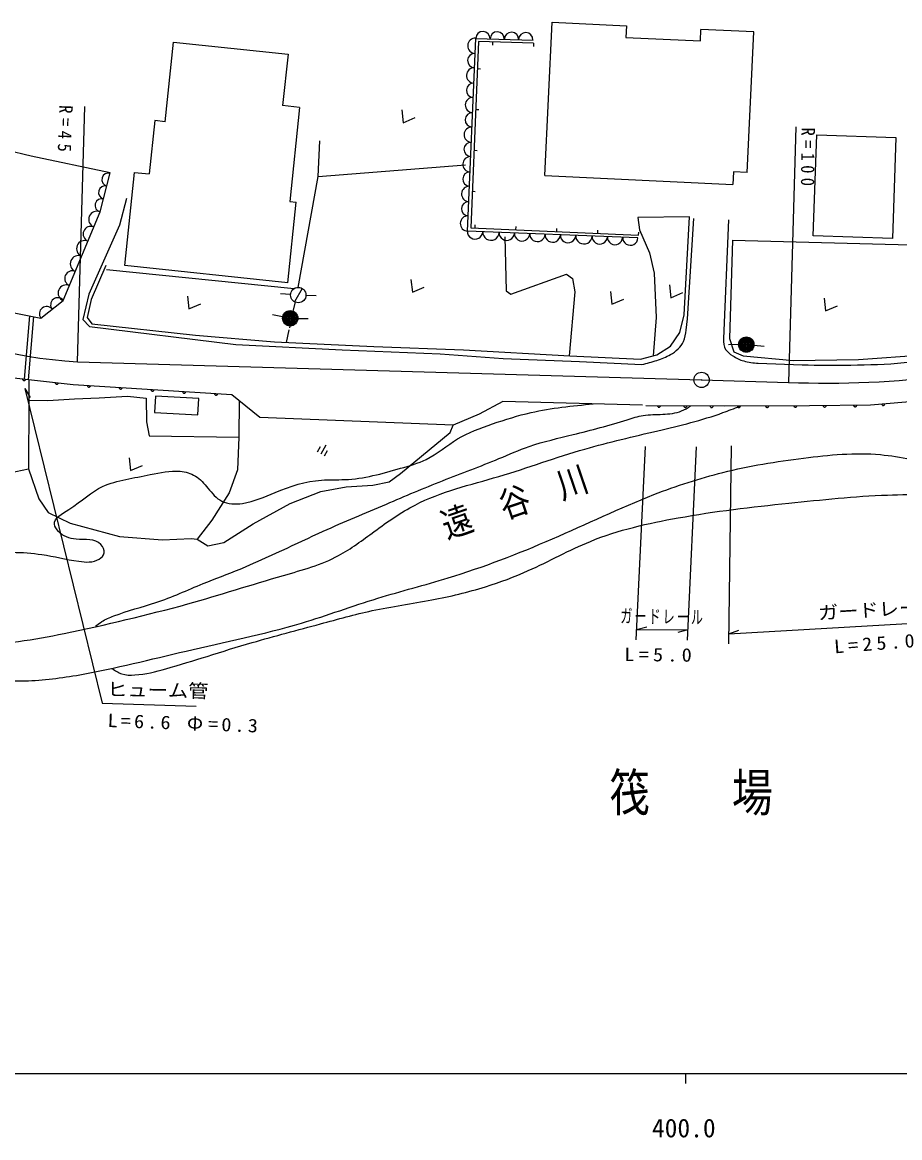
# Model space of a CAD drawing. Units: millimetres, scale not verified. Extents: x 40000 to 680000, y 20000 to 380000.
# Drawn here: x 403124 to 488968, y 198715 to 307825 of the extents above; entities that cross this region are included whole.
import ezdxf
from ezdxf.enums import TextEntityAlignment as Align

# ---------------------------------------------------------------- set-up
doc = ezdxf.new("R2010")
doc.units = ezdxf.units.MM
doc.header["$LTSCALE"] = 1000
doc.layers.add('M-BGD', color=7, linetype='Continuous', lineweight=25)
doc.layers.add('M-TTL-BAND', color=7, linetype='Continuous', lineweight=25)
doc.styles.add('ＭＳ ゴシック', font='')
doc.styles.get('ＭＳ ゴシック').set_extended_font_data('MS Gothic')

msp = doc.modelspace()

# ---------------------------------------------------------------- linework, layer by layer
at = {"layer": 'M-BGD'}
for p, q in [((474683, 306887), (469527, 307132)), ((474029, 293143), (474683, 306887)), ((446695, 287391), (447487, 306251)), ((447768, 305934), (446995, 287733)), ((447487, 306251), (453114, 306093)), ((453135, 305772), (447768, 305934)), ((449134, 305893), (449125, 305593)), ((453135, 305772), (453125, 305472)), ((447656, 303300), (447956, 303287)), ((408513, 274615), (409238, 299603)), ((430256, 299498), (428595, 299672)), ((447486, 299301), (447786, 299288)), ((416098, 298206), (415550, 292988)), ((417116, 298099), (416098, 298206)), ((478807, 297586), (478082, 272598)), ((447317, 295302), (447616, 295289)), ((432065, 292742), (446486, 293899)), ((410729, 289288), (411735, 293089)), ((454264, 292834), (472642, 291959)), ((447147, 291303), (447447, 291290)), ((407124, 280600), (410729, 289288)), ((429095, 282351), (429922, 290231)), ((472210, 288489), (471727, 276884)), ((463364, 286731), (446695, 287391)), ((446995, 287733), (463420, 287007)), ((447425, 287714), (447438, 288014)), ((451424, 287537), (451437, 287837)), ((455423, 287361), (455436, 287660)), ((459421, 287184), (459435, 287484)), ((463420, 287007), (463433, 287307)), ((411355, 283656), (429715, 281775)), ((430500, 281794), (429750, 280495)), ((404947, 278887), (407124, 280600)), ((429377, 281189), (428378, 281249)), ((429810, 280465), (429608, 279540)), ((430875, 281121), (431874, 281090)), ((403828, 279110), (403302, 272901)), ((404222, 279031), (403699, 272857)), ((428596, 279013), (427615, 279204)), ((430083, 278860), (431082, 278847)), ((429215, 277747), (428942, 276506)), ((429295, 278114), (429259, 277950)), ((473213, 276291), (472213, 276283)), ((474710, 276234), (475707, 276150)), ((408513, 274615), (469586, 272844)), ((475126, 274481), (479428, 274308)), ((469586, 272844), (478082, 272598)), ((403386, 272013), (403896, 271108)), ((403770, 270849), (403733, 264146)), ((432274, 266300), (431974, 265780)), ((432821, 266446), (432321, 265580)), ((464056, 266326), (463164, 247418)), ((468200, 247395), (469092, 266303)), ((472489, 266389), (472223, 247015)), ((432967, 265900), (432667, 265380)), ((472237, 248015), (497982, 249502)), ((463211, 248417), (464212, 248692)), ((463211, 248417), (468248, 248394)), ((468248, 248394), (467246, 248119)), ((472237, 248015), (473219, 248352))]:
    msp.add_line(p, q, dxfattribs=at)
for points in [[(454264, 292834), (454977, 307825), (462238, 307479)], [(462238, 307479), (462184, 306354), (469474, 306007), (469527, 307132)], [(417116, 298099), (417933, 305880), (429124, 304706), (428595, 299672)], [(430256, 299498), (429290, 290297), (429922, 290231)], [(440251, 299248), (440391, 297990), (441550, 298498)], [(411735, 293089), (403996, 294735), (399876, 295703), (397725, 296351), (395591, 297286), (392927, 297561), (391911, 296959), (391052, 295598), (387538, 285789)], [(430116, 281888), (432065, 292742), (432247, 296238)], [(377689, 295204), (378749, 293715), (382481, 289629), (386662, 286324), (391166, 283575), (396524, 281150), (400818, 279711), (404947, 278887)], [(429095, 282351), (413146, 284025), (414102, 293140), (415550, 292988)], [(474029, 293143), (472702, 293206), (472642, 291959)], [(472614, 286513), (472307, 276881), (472746, 275577), (473647, 275197), (478567, 274739), (484934, 274846), (491296, 275307), (491400, 291991)], [(423632, 271372), (408091, 272372), (401702, 273078), (394053, 275150), (389733, 276903), (383942, 280469), (378994, 284214), (373998, 289543), (372787, 291221)], [(413312, 290582), (412633, 287980), (409644, 281247), (409030, 278757), (409686, 278079), (424016, 276318), (434411, 275781), (444002, 275409), (450159, 274923), (457636, 274649), (463746, 274340)], [(411296, 284043), (409863, 280704), (409483, 278946), (409913, 278345), (420065, 277215), (427806, 276558), (437506, 276113), (446281, 275778), (456685, 275209), (463624, 274874), (465211, 275300), (466550, 276151), (467451, 277467), (467883, 279194), (468404, 288780), (463359, 288726)], [(463359, 288726), (463511, 287521), (464475, 285265), (464936, 283299), (465155, 278949), (464852, 275204)], [(468084, 277721), (468213, 278802), (468824, 288629)], [(450339, 286833), (450481, 281548), (450923, 281242), (456376, 283193), (456950, 282759), (457171, 281446), (456618, 275212)], [(472614, 286513), (491313, 286016), (510360, 285871)], [(441146, 282678), (441286, 281420), (442445, 281928)], [(460671, 281506), (460811, 280248), (461970, 280756)], [(466448, 282139), (466587, 280881), (467747, 281389)], [(419284, 281051), (419423, 279793), (420583, 280301)], [(481580, 280847), (481719, 279589), (482879, 280097)], [(403150, 272918), (403158, 272881), (403173, 272849), (403199, 272816), (403227, 272795), (403261, 272779), (403309, 272773), (403346, 272781), (403378, 272796), (403411, 272822), (403432, 272850), (403448, 272885)], [(403769, 272849), (403770, 270849), (405615, 270828), (408218, 271005), (410629, 271106), (413405, 271258), (415234, 271062), (415283, 268755), (415534, 267379), (424305, 267243)], [(403386, 272013), (410942, 241208), (420150, 240941)], [(406345, 272565), (406353, 272528), (406367, 272496), (406394, 272463), (406422, 272441), (406456, 272426), (406504, 272420), (406541, 272428), (406573, 272443), (406606, 272469), (406627, 272497), (406643, 272532)], [(409496, 272281), (409505, 272245), (409521, 272213), (409549, 272182), (409578, 272162), (409613, 272147), (409661, 272144), (409698, 272154), (409729, 272170), (409761, 272198), (409781, 272227), (409795, 272262)], [(412604, 272081), (412614, 272045), (412630, 272014), (412658, 271982), (412686, 271962), (412722, 271948), (412769, 271944), (412806, 271954), (412837, 271970), (412869, 271998), (412889, 272027), (412903, 272062)], [(415712, 271881), (415722, 271845), (415738, 271814), (415766, 271782), (415795, 271762), (415830, 271748), (415878, 271745), (415914, 271754), (415945, 271770), (415977, 271798), (415997, 271827), (416011, 271862)], [(498781, 271975), (491115, 270799), (486097, 270365), (480144, 270299), (471853, 270262), (464124, 270303)], [(418820, 271682), (418830, 271645), (418846, 271614), (418874, 271582), (418903, 271562), (418938, 271548), (418986, 271545), (419023, 271554), (419054, 271570), (419086, 271598), (419105, 271627), (419120, 271662)], [(424334, 270799), (424305, 267243), (424170, 264035), (423370, 261809), (421674, 259129), (420220, 257280)], [(421929, 271482), (421938, 271445), (421954, 271414), (421982, 271382), (422011, 271362), (422046, 271348), (422094, 271345), (422131, 271354), (422162, 271370), (422194, 271398), (422214, 271427), (422228, 271462)], [(463816, 270366), (450135, 270741), (447810, 269499), (445295, 268425), (426348, 269153), (423632, 271372)], [(465262, 270297), (465274, 270261), (465292, 270231), (465322, 270200), (465352, 270182), (465388, 270170), (465436, 270170), (465472, 270182), (465502, 270200), (465532, 270229), (465550, 270259), (465562, 270295)], [(467839, 270283), (467851, 270247), (467868, 270217), (467898, 270187), (467928, 270169), (467964, 270157), (468012, 270156), (468048, 270168), (468078, 270186), (468108, 270216), (468127, 270246), (468139, 270282)], [(470415, 270270), (470427, 270234), (470445, 270204), (470475, 270173), (470505, 270155), (470540, 270143), (470588, 270143), (470625, 270155), (470655, 270172), (470685, 270202), (470703, 270232), (470715, 270268)], [(473085, 270268), (473097, 270232), (473115, 270202), (473146, 270172), (473176, 270154), (473212, 270142), (473260, 270142), (473296, 270155), (473326, 270173), (473355, 270203), (473373, 270233), (473385, 270269)], [(475849, 270280), (475861, 270244), (475879, 270214), (475909, 270184), (475939, 270166), (475975, 270155), (476023, 270155), (476059, 270167), (476089, 270185), (476119, 270215), (476137, 270245), (476149, 270281)], [(478613, 270292), (478625, 270256), (478643, 270227), (478673, 270197), (478703, 270179), (478739, 270167), (478787, 270167), (478823, 270179), (478853, 270198), (478883, 270228), (478901, 270258), (478912, 270294)], [(481483, 270314), (481495, 270278), (481513, 270248), (481544, 270219), (481574, 270201), (481610, 270190), (481658, 270190), (481694, 270202), (481724, 270221), (481753, 270251), (481771, 270281), (481783, 270317)], [(484459, 270347), (484472, 270311), (484490, 270281), (484520, 270252), (484550, 270234), (484587, 270223), (484635, 270223), (484670, 270235), (484700, 270254), (484730, 270284), (484748, 270314), (484759, 270350)], [(487202, 270461), (487217, 270426), (487238, 270398), (487270, 270370), (487302, 270355), (487339, 270346), (487387, 270350), (487421, 270365), (487450, 270386), (487477, 270418), (487492, 270450), (487501, 270487)], [(400605, 263493), (403733, 264146), (404738, 261224), (405656, 259875), (407817, 258842), (412645, 257509), (416830, 257201), (419658, 257314), (420220, 257280), (421279, 256596), (422850, 256924), (425725, 258755), (429342, 260738), (432346, 261912), (434801, 262385), (437433, 262537), (439005, 262866), (440125, 263674), (444993, 267698), (445295, 268425)], [(413575, 265228), (413715, 263969), (414874, 264478)]]:
    msp.add_lwpolyline(points, dxfattribs=at)
for points in [[(488253, 286662), (480495, 286937), (480846, 296828), (488604, 296553)], [(420404, 271029), (416146, 271269), (416055, 269660), (420313, 269420)]]:
    msp.add_lwpolyline(points, close=True, dxfattribs=at)
for centre, radius in [((430125, 281144), 750), ((429333, 278870), 750), ((429333, 278870), 660), ((429333, 278870), 570), ((429333, 278870), 480), ((429333, 278870), 390), ((429333, 278870), 300), ((429333, 278870), 210), ((429333, 278870), 120), ((429333, 278870), 30), ((473963, 276297), 750), ((473963, 276297), 660), ((473963, 276297), 570), ((473963, 276297), 480), ((473963, 276297), 390), ((473963, 276297), 300), ((473963, 276297), 210), ((473963, 276297), 120), ((473963, 276297), 30), ((469586, 272844), 750), ((469586, 272844), 30)]:
    msp.add_circle(centre, radius, dxfattribs=at)
for centre, radius, start, end in [((448187, 306231), 700, 358.39302, 178.39302), ((449586, 306192), 700, 358.39302, 178.39302), ((450986, 306152), 700, 358.39302, 178.39302), ((452385, 306113), 700, 358.39302, 178.39302), ((447457, 305525), 750, 87.59457, 267.59457), ((447396, 304077), 700, 87.59457, 267.59457), ((447335, 302628), 750, 87.59457, 267.59457), ((447274, 301179), 700, 87.59457, 267.59457), ((447213, 299731), 750, 87.59457, 267.59457), ((447153, 298282), 700, 87.59457, 267.59457), ((447092, 296833), 750, 87.59457, 267.59457), ((447031, 295384), 700, 87.59457, 267.59457), ((446970, 293936), 750, 87.59457, 267.59457), ((411561, 292430), 650, 75.17292, 255.17292), ((446909, 292487), 700, 87.59457, 267.59457), ((411124, 319537), 44998, 217.23656, 266.67311), ((411228, 291173), 650, 75.17292, 255.17292), ((446848, 291038), 750, 87.59457, 267.59457), ((410895, 289916), 650, 75.17292, 255.17292), ((446787, 289590), 700, 87.59457, 267.59457), ((410420, 288544), 800, 67.46519, 247.46519), ((446727, 288141), 750, 87.59457, 267.59457), ((409826, 287112), 750, 67.46519, 247.46519), ((447426, 287362), 750, 177.73, 357.73), ((448975, 287301), 800, 177.73, 357.73), ((450524, 287240), 750, 177.73, 357.73), ((452022, 287180), 750, 177.73, 357.73), ((453521, 287121), 750, 177.73, 357.73), ((455020, 287061), 750, 177.73, 357.73), ((456519, 287002), 750, 177.73, 357.73), ((458068, 286941), 800, 177.73, 357.73), ((409232, 285680), 800, 67.46519, 247.46519), ((459616, 286879), 750, 177.73, 357.73), ((461115, 286820), 750, 177.73, 357.73), ((462614, 286760), 750, 177.73, 357.73), ((408619, 284202), 800, 67.46519, 247.46519), ((408025, 282771), 750, 67.46519, 247.46519), ((407431, 281339), 800, 67.46519, 247.46519), ((406597, 280185), 700, 38.19859, 218.19859), ((405497, 279320), 700, 38.19859, 218.19859), ((481705, 372526), 99994, 267.92375, 285.97337)]:
    msp.add_arc(centre, radius, start, end, dxfattribs=at)
for points, knots in [([(364170, 284222), (364554, 282184), (365021, 280159), (365559, 278147), (366405, 274985), (367443, 271860), (368882, 268933), (370155, 266399), (371743, 264032), (373323, 261655), (374821, 259458), (376322, 257287), (378033, 255231), (379119, 253946), (380278, 252710), (381610, 251707), (383898, 250006), (386688, 249033), (389505, 248271), (392411, 247496), (395330, 246941), (398264, 246918), (401275, 246932), (404258, 247445), (407216, 248036), (411305, 248887), (415319, 249853), (419322, 250924), (422444, 251829), (425532, 252800), (428679, 253716), (430526, 254251), (432399, 254755), (434065, 255657), (435295, 256316), (436419, 257180), (437560, 258017), (438845, 258961), (440150, 259875), (441548, 260598), (444088, 261936), (446962, 262581), (449752, 263401), (452592, 264246), (455345, 265275), (458171, 266081), (460533, 266744), (462921, 267309), (465315, 267874), (467461, 268381), (469612, 268887), (471679, 269640), (472223, 269838), (472762, 270053), (473301, 270269)], [0, 0, 0, 0, 1, 1, 1, 2, 2, 2, 3, 3, 3, 4, 4, 4, 5, 5, 5, 6, 6, 6, 7, 7, 7, 8, 8, 8, 9, 9, 9, 10, 10, 10, 11, 11, 11, 12, 12, 12, 13, 13, 13, 14, 14, 14, 15, 15, 15, 16, 16, 16, 17, 17, 17, 18, 18, 18, 18]), ([(356391, 277904), (356830, 276425), (357289, 274944), (357739, 273448), (358706, 270312), (359665, 267150), (361394, 264387), (362621, 262412), (364215, 260618), (366107, 259291), (367833, 258083), (369805, 257263), (371621, 256195), (373466, 255139), (375141, 253841), (376793, 252505), (377921, 251614), (379026, 250693), (380222, 249909), (381963, 248770), (383903, 247948), (385862, 247181), (388861, 246018), (391906, 245050), (395044, 244343), (397795, 243749), (400594, 243329), (403385, 243399), (405182, 243449), (406972, 243691), (408747, 243999), (412253, 244627), (415686, 245510), (419144, 246316), (422921, 247216), (426733, 247958), (430446, 249054), (432951, 249813), (435411, 250723), (437915, 251490), (440192, 252189), (442504, 252773), (444779, 253475), (448253, 254543), (451659, 255838), (454993, 257299), (458311, 258730), (461561, 260310), (464927, 261629), (467126, 262486), (469378, 263215), (471669, 263798), (474258, 264444), (476898, 264858), (479563, 265188), (482069, 265504), (484597, 265770), (487083, 265535), (489073, 265352), (491033, 264875), (493013, 264514), (494502, 264242), (496001, 264034), (497507, 263978), (498319, 263947), (499133, 263960), (499947, 263973)], [0, 0, 0, 0, 1, 1, 1, 2, 2, 2, 3, 3, 3, 4, 4, 4, 5, 5, 5, 6, 6, 6, 7, 7, 7, 8, 8, 8, 9, 9, 9, 10, 10, 10, 11, 11, 11, 12, 12, 12, 13, 13, 13, 14, 14, 14, 15, 15, 15, 16, 16, 16, 17, 17, 17, 18, 18, 18, 19, 19, 19, 20, 20, 20, 21, 21, 21, 22, 22, 22, 22]), ([(463746, 274340), (464239, 274468), (464732, 274596), (465216, 274755), (465669, 274905), (466116, 275082), (466531, 275317), (466803, 275471), (467062, 275650), (467290, 275869), (467510, 276081), (467701, 276331), (467825, 276605), (467981, 276951), (468033, 277336), (468084, 277721)], [0, 0, 0, 0, 1, 1, 1, 2, 2, 2, 3, 3, 3, 4, 4, 4, 5, 5, 5, 5]), ([(479429, 274308), (481012, 274294), (482596, 274280), (484181, 274296), (485931, 274313), (487682, 274365), (489421, 274540), (490770, 274676), (492112, 274885), (493453, 275094), (495228, 275378), (496998, 275671), (498773, 275957), (500488, 276233), (502207, 276502), (503885, 276940), (504487, 277098), (505083, 277277), (505679, 277456)], [0, 0, 0, 0, 1, 1, 1, 2, 2, 2, 3, 3, 3, 4, 4, 4, 5, 5, 5, 6, 6, 6, 6]), ([(471727, 276884), (471746, 276503), (471764, 276122), (471941, 275825), (472092, 275570), (472359, 275377), (472630, 275207), (472979, 274987), (473333, 274807), (473709, 274694), (474160, 274558), (474643, 274519), (475127, 274481)], [0, 0, 0, 0, 1, 1, 1, 2, 2, 2, 3, 3, 3, 4, 4, 4, 4]), ([(393579, 257094), (395454, 256592), (397345, 256193), (399267, 256037), (401187, 255930), (403132, 256095), (405036, 255753), (406219, 255593), (407348, 255284), (408668, 255099), (409341, 255005), (410036, 254945), (410641, 255323), (410875, 255466), (411095, 255674), (411143, 255915), (411200, 256195), (411035, 256524), (410819, 256743), (410225, 257379), (409291, 257183), (408393, 257262), (407705, 257327), (407115, 257531), (406665, 258019), (406467, 258223), (406300, 258488), (406272, 258727), (406205, 259318), (406995, 259743), (407665, 260168), (409017, 261042), (409864, 261870), (410974, 262427), (412434, 263049), (414036, 263239), (415647, 263578), (416620, 263765), (417579, 263994), (418560, 263901), (419088, 263849), (419621, 263713), (420056, 263437), (420536, 263146), (420906, 262705), (421283, 262248), (421690, 261752), (422102, 261253), (422638, 260985), (423226, 260676), (423979, 260662), (424678, 260769), (425815, 260931), (426816, 261404), (427852, 261823), (429333, 262459), (430845, 262937), (432405, 263043), (433157, 263106), (433920, 263066), (434679, 263093), (436530, 263170), (438334, 263675), (440128, 264197), (440990, 264435), (441851, 264679), (442638, 265073), (443722, 265621), (444665, 266437), (445713, 267066), (446777, 267703), (447951, 268137), (449130, 268541), (450375, 268968), (451625, 269363), (452899, 269652), (454890, 270106), (456937, 270302), (458984, 270498)], [0, 0, 0, 0, 1, 1, 1, 2, 2, 2, 3, 3, 3, 4, 4, 4, 5, 5, 5, 6, 6, 6, 7, 7, 7, 8, 8, 8, 9, 9, 9, 10, 10, 10, 11, 11, 11, 12, 12, 12, 13, 13, 13, 14, 14, 14, 15, 15, 15, 16, 16, 16, 17, 17, 17, 18, 18, 18, 19, 19, 19, 20, 20, 20, 21, 21, 21, 22, 22, 22, 23, 23, 23, 24, 24, 24, 25, 25, 25, 26, 26, 26, 26]), ([(410278, 248745), (410480, 248904), (410683, 249063), (410899, 249200), (411266, 249433), (411672, 249604), (412082, 249759), (413433, 250271), (414828, 250614), (416187, 251071), (417767, 251586), (419277, 252287), (420814, 252918), (422019, 253399), (423235, 253851), (424434, 254342), (427187, 255480), (429858, 256811), (432571, 258044), (434612, 258968), (436678, 259836), (438743, 260704), (440573, 261479), (442406, 262248), (444252, 262985), (446084, 263707), (447932, 264385), (449753, 265144), (450742, 265557), (451722, 265996), (452732, 266345), (454127, 266824), (455579, 267131), (457014, 267492), (458791, 267925), (460548, 268402), (462301, 268949), (462823, 269115), (463343, 269292), (463879, 269372), (464501, 269471), (465139, 269453), (465782, 269479), (466415, 269505), (467053, 269575), (467626, 269812), (467927, 269937), (468211, 270108), (468494, 270280)], [0, 0, 0, 0, 1, 1, 1, 2, 2, 2, 3, 3, 3, 4, 4, 4, 5, 5, 5, 6, 6, 6, 7, 7, 7, 8, 8, 8, 9, 9, 9, 10, 10, 10, 11, 11, 11, 12, 12, 12, 13, 13, 13, 14, 14, 14, 15, 15, 15, 16, 16, 16, 16]), ([(411909, 244610), (412216, 244406), (412523, 244202), (412862, 244089), (413262, 243956), (413706, 243951), (414140, 243978), (415188, 244044), (416184, 244304), (417175, 244583), (418539, 244993), (419878, 245388), (421220, 245799), (422677, 246269), (424139, 246717), (425608, 247145), (427828, 247798), (430070, 248375), (432306, 248978), (433982, 249436), (435653, 249916), (437351, 250273), (439284, 250684), (441245, 250954), (443192, 251317), (444968, 251653), (446731, 252070), (448453, 252615), (449875, 253053), (451272, 253574), (452631, 254183), (454677, 255099), (456639, 256201), (458707, 257045), (461439, 258170), (464361, 258822), (467289, 259344), (470881, 259999), (474496, 260408), (478119, 260788), (481338, 261116), (484551, 261466), (487777, 261581), (490418, 261676), (493068, 261614), (495712, 261689), (497225, 261731), (498737, 261818), (500249, 261905)], [0, 0, 0, 0, 1, 1, 1, 2, 2, 2, 3, 3, 3, 4, 4, 4, 5, 5, 5, 6, 6, 6, 7, 7, 7, 8, 8, 8, 9, 9, 9, 10, 10, 10, 11, 11, 11, 12, 12, 12, 13, 13, 13, 14, 14, 14, 15, 15, 15, 16, 16, 16, 16])]:
    msp.add_open_spline(points, degree=3, knots=knots, dxfattribs=at)
at = {"layer": 'M-TTL-BAND'}
for p, q in [((40000, 205000), (579000, 205000)), ((468000, 205000), (468000, 204000))]:
    msp.add_line(p, q, dxfattribs=at)

# ---------------------------------------------------------------- texts
at = {"layer": 'M-BGD', "style": 'ＭＳ ゴシック'}
for s, height, rotation, width, p in [('遠\u3000谷\u3000川', 2566, 18.9, 0.85, (444903, 256552)), ('ガードレール', 1320, 3.4, 1.1, (481043, 248990)), ('ヒューム管', 1320, 358.9, 1.1, (411414, 241538))]:
    msp.add_text(s, height=height, rotation=rotation, dxfattribs=dict(at, width=width)).set_placement(p, align=Align.BOTTOM_LEFT)
at = {"layer": 'M-BGD', "style": 'ＭＳ ゴシック', "width": 0.8}
msp.add_text('筏\u3000\u3000場', height=3666, dxfattribs=at).set_placement((460552, 229545), align=Align.BOTTOM_LEFT)
at = {"layer": 'M-BGD', "char_height": 1320, "attachment_point": 7, "style": 'ＭＳ ゴシック'}
for s, insert, rotation in [('\\T1.55;\\W0.9;R=45', (406734, 299743), 268), ('\\T1.52;\\W0.9;R=100', (479345, 297540), 269.4), ('\\T1.18;\\W0.65;ガードレール', (461631, 249024), 359.1), ('\\T1.4;\\W1.1;L=25.0', (482597, 246068), 4.5), ('\\T1.42;\\W1.1;L=5.0', (462020, 245322), 359.4), ('\\T1.31;\\W1.1;L=6.6\\~Φ=0.3', (411446, 238848), 357.9)]:
    msp.add_mtext(s, dxfattribs=dict(at, insert=insert, rotation=rotation))
at = {"layer": 'M-TTL-BAND', "style": 'ＭＳ ゴシック'}
msp.add_text('400.0', height=1833, dxfattribs=at).set_placement((467844, 198195), align=Align.BOTTOM_CENTER)

doc.saveas('drawing.dxf')
